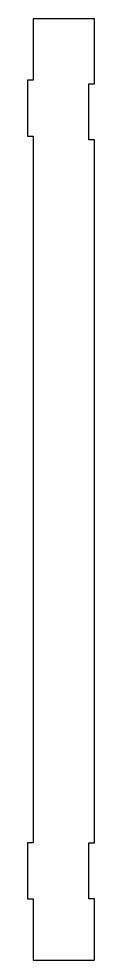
# Model space of a CAD drawing. Header units: millimetres. Extents: x -6 to 66, y 0 to 1012.
import ezdxf

# ---------------------------------------------------------------- set-up
doc = ezdxf.new("R2010")
doc.units = ezdxf.units.MM

msp = doc.modelspace()

# ---------------------------------------------------------------- linework, layer by layer
msp.add_lwpolyline([(-6, 946), (-6, 886), (0, 886), (0, 126), (-6, 126), (-6, 66), (0, 66), (0, 0), (66, 0), (66, 66), (60, 66), (60, 126), (66, 126), (66, 882), (60, 882), (60, 942), (66, 942), (66, 1012), (0, 1012), (0, 946)], close=True)

doc.saveas('drawing.dxf')
